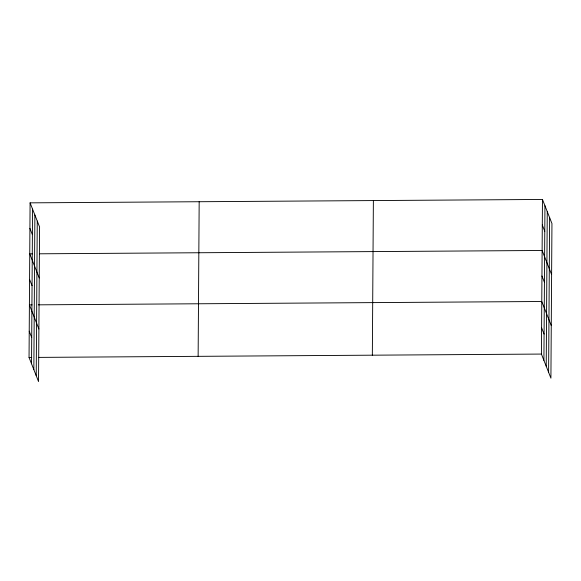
<?xml version="1.0" encoding="UTF-8"?>
<svg xmlns="http://www.w3.org/2000/svg" width="581" height="581" viewBox="0 0 581 581"><rect width="100%" height="100%" fill="white"/><g stroke="black" fill="none" stroke-linecap="round" stroke-linejoin="round"><path stroke-width="0.87" d="M30.089 202.849L39.581 226.931L38.535 381.55L29.05 357.46L30.089 202.849L542.465 199.45L551.95 223.54L550.911 378.151L541.419 354.069L542.465 199.45M31.534 363.764L32.572 209.153M33.843 369.632L34.882 215.021M36.225 375.682L37.264 221.063M198.136 356.342L199.174 201.73M372.341 355.187L373.38 200.576M543.903 360.365L544.942 205.754M546.22 366.233L547.258 211.622M548.602 372.283L549.641 217.672M32.42 253.853L29.747 253.868L39.232 277.958M39.537 253.803L542.117 250.476L551.609 274.559M32.071 304.872L29.406 304.894L38.891 328.977M38.302 304.836L541.775 301.495L551.267 325.585M29.05 357.46L31.723 357.446M38.84 357.395L541.419 354.069M542.291 224.963L544.775 231.267M541.95 275.99L544.433 282.286M541.601 327.778L544.085 334.082M29.922 228.362L32.398 234.659M29.573 279.381L32.057 285.685M29.224 331.177L31.708 337.481"/></g></svg>
